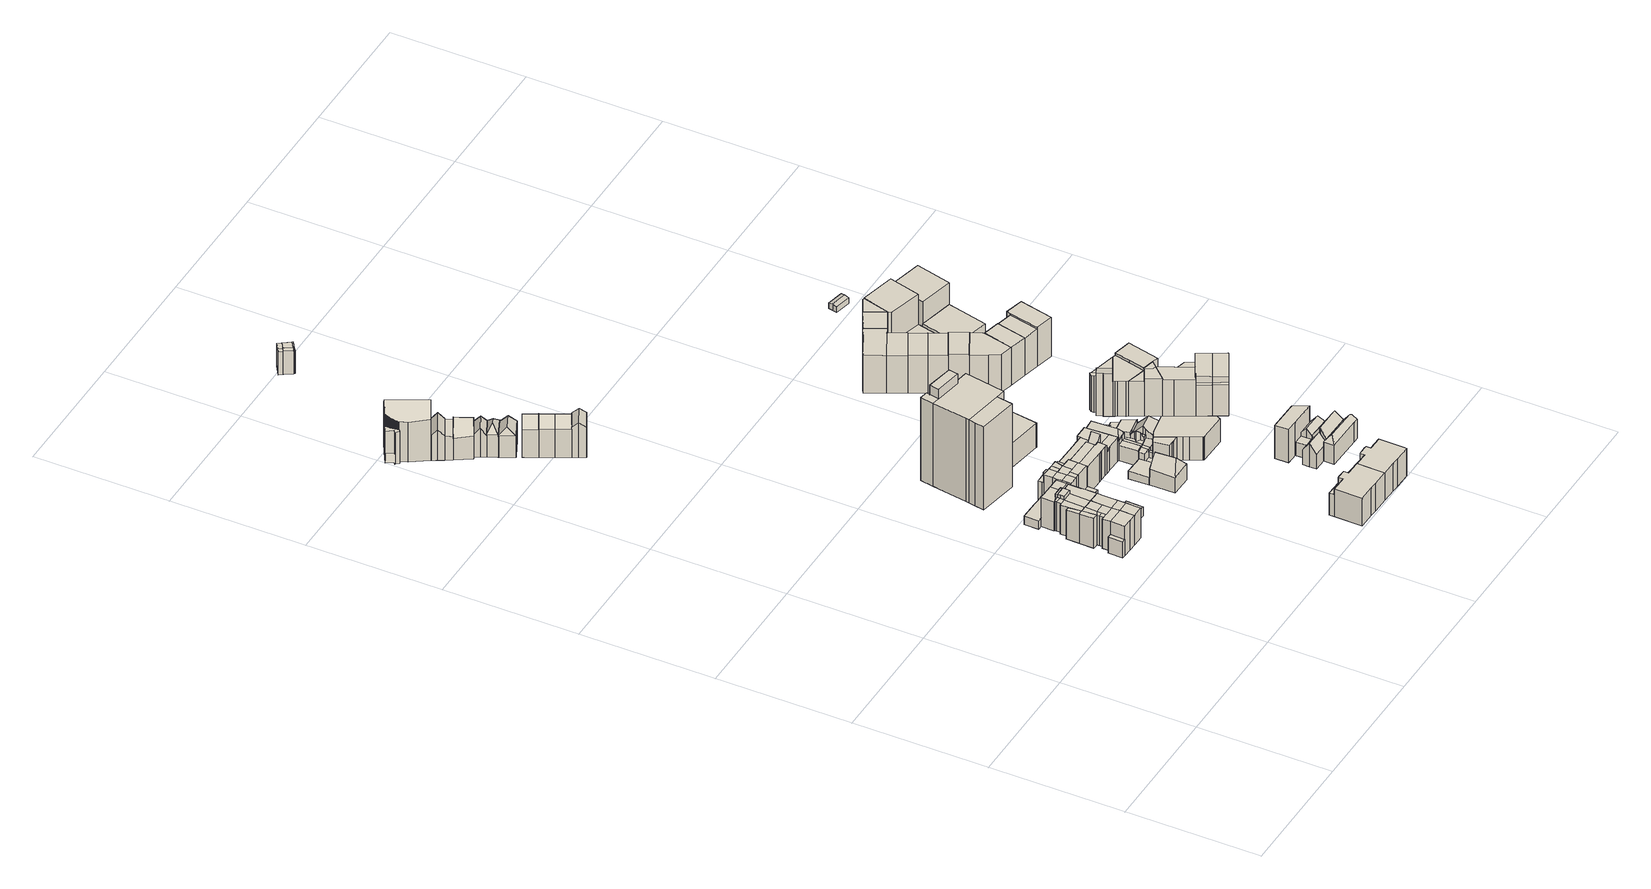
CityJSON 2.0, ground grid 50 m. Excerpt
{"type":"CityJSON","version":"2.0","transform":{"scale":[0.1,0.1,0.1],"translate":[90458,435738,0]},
"CityObjects":{
"building1":{"type":"Building","attributes":{"TerrainHeight":1.61,"bron_tex":"UltraCAM-X 10cm juni 2008","voll_tex":"complete","bron_geo":"Lidar 15-30 punten - nov. 2008","status":"1"},"geometry":[{"type":"MultiSurface","lod":"2","boundaries":[[[0,1,2,3,4,5,6,7,8,9,10,11,12,13,14,15,16,17,18,19,20,21,22,23]],[[24,20,19,25]],[[26,27,28,29,30,31,32,33,34,35,36,37,38,39,40,41,42,43,44,45,46,47,48,49,50]],[[51,52,53,54,55,56,57,58,59,60]],[[0,23,49,48]],[[23,22,50,49]],[[22,21,26,50]],[[21,20,61,62]],[[19,18,63,64]],[[18,17,55,54]],[[17,16,56,55]],[[16,15,33,32]],[[15,14,34,33]],[[14,13,35,34]],[[13,12,36,35]],[[12,11,37,36]],[[11,10,38,37]],[[10,9,39,38]],[[9,8,40,39]],[[8,7,41,40]],[[7,6,42,41]],[[6,5,43,42]],[[5,4,44,43]],[[4,3,45,44]],[[3,2,46,45]],[[2,1,47,46]],[[1,0,48,47]],[[20,24,52,61]],[[24,25,53,52]],[[25,19,64,65]],[[27,26,62,51]],[[32,31,57,56]],[[31,30,58,57]],[[30,29,66,67]],[[29,28,68,66]],[[28,27,69,68]]]}]},
"building2":{"type":"Building","attributes":{"TerrainHeight":1.84,"bron_tex":"UltraCAM-X 10cm juni 2008","voll_tex":"complete","bron_geo":"Lidar 15-30 punten - nov. 2008","status":"1"},"geometry":[{"type":"MultiSurface","lod":"2","boundaries":[[[70,71,72,73]],[[74,73,75,76]],[[77,78,70,73,74,79]],[[80,78,81,82]],[[76,75,83,84]],[[85,86,87,88,89,90,91,92,93]],[[94,95,96,97]],[[98,99,100,101,102,103,104,105,106,107,108,109]],[[74,76,110,106]],[[77,79,105,104]],[[79,74,106,105]],[[77,81,78]],[[80,82,103,102]],[[82,81,104,103]],[[76,84,107,110]],[[85,93,72,71]],[[92,91,111,112]],[[91,90,113,111]],[[90,89,114,113]],[[89,88,99,98]],[[88,87,100,99]],[[87,86,101,100]],[[115,97,83,75]],[[94,115,75,73]],[[97,96,116,117]],[[96,95,93,92]],[[95,94,73,72]]]}]},
"building3":{"type":"Building","attributes":{"TerrainHeight":1.5,"bron_tex":"UltraCAM-X 10cm juni 2008","voll_tex":"complete","bron_geo":"Lidar 15-30 punten - nov. 2008","status":"1"},"geometry":[{"type":"MultiSurface","lod":"2","boundaries":[[[118,119,120,121]],[[63,122,118,121,65]],[[54,53,123,124,125]],[[121,120,123,126]],[[120,119,127,128]],[[119,118,129,124]],[[65,121,126,53]],[[118,122,125,129]],[[122,63,54,125]]]}]},
"building4":{"type":"Building","attributes":{"TerrainHeight":1.46,"bron_tex":"UltraCAM-X 10cm juni 2008","voll_tex":"complete","bron_geo":"Lidar 15-30 punten - nov. 2008","status":"1"},"geometry":[{"type":"MultiSurface","lod":"2","boundaries":[[[127,130,131,128]],[[124,123,132,133]],[[128,131,132,123]],[[131,134,135]],[[136,130,137]],[[130,127,124,133]]]}]},
"building5":{"type":"Building","attributes":{"TerrainHeight":1.72,"bron_tex":"UltraCAM-X 10cm juni 2008","voll_tex":"complete","bron_geo":"Lidar 15-30 punten - nov. 2008","status":"1"},"geometry":[{"type":"MultiSurface","lod":"2","boundaries":[[[138,139,140,141]],[[141,140,85,142]],[[143,144,145,141]],[[146,147,148,149]],[[150,151,152,153,154,155]],[[142,148,143,141]],[[156,157,158,159]],[[160,161,162,163,164]],[[164,163,139,138,165,166]],[[155,154,167,168]],[[168,167,169,170,171,172,173]],[[144,165,138,145]],[[174,175,176,177,178,179]],[[101,180,181,182,183,184,185,186,187,188,189,190,191,192,193,194,195,102]],[[142,85,71,70]],[[144,143,194,196]],[[146,149,102,195]],[[149,148,78,80]],[[197,147,143]],[[147,146,195,194]],[[150,155,163,162]],[[154,153,174,198]],[[153,152,187,186]],[[152,151,188,187]],[[151,150,199,188]],[[148,142,70,78]],[[156,159,190,189]],[[159,158,191,190]],[[157,156,189,200]],[[160,164,158,157]],[[162,161,201,199]],[[161,160,200,201]],[[164,166,192,191]],[[166,165,193,192]],[[155,168,139,163]],[[167,154,198,202]],[[168,173,140,139]],[[173,172,85,140]],[[172,171,86,85]],[[171,170,180,101]],[[170,169,181,180]],[[169,167,202,179]],[[165,144,196,193]],[[179,178,182,181]],[[178,177,183,182]],[[177,176,184,183]],[[176,175,185,184]],[[175,174,186,185]]]}]},
"building6":{"type":"Building","attributes":{"TerrainHeight":1.43,"bron_tex":"UltraCAM-X 10cm juni 2008","voll_tex":"complete","bron_geo":"Lidar 15-30 punten - nov. 2008","status":"1"},"geometry":[{"type":"MultiSurface","lod":"2","boundaries":[[[203,204,205,135]],[[137,206,207,204,203]],[[133,132,208,209,210]],[[203,134,211]],[[135,205,208,132]],[[205,204,212,213]],[[136,203,211]],[[204,207,214,212]],[[207,206,210,209]],[[206,137,133,210]]]}]},
"building7":{"type":"Building","attributes":{"TerrainHeight":1.45,"bron_tex":"UltraCAM-X 10cm juni 2008","voll_tex":"complete","bron_geo":"Lidar 15-30 punten - nov. 2008","status":"1"},"geometry":[{"type":"MultiSurface","lod":"2","boundaries":[[[213,215,216]],[[214,217,215,213]],[[217,218,216,215]],[[209,208,219,220]],[[213,216,219,208]],[[217,214,209,221]],[[218,217,221,220]]]}]},
"building8":{"type":"Building","attributes":{"TerrainHeight":1.38,"bron_tex":"UltraCAM-X 10cm juni 2008","voll_tex":"complete","bron_geo":"Lidar 15-30 punten - nov. 2008","status":"1"},"geometry":[{"type":"MultiSurface","lod":"2","boundaries":[[[222,223,224,216]],[[225,226,224,223]],[[224,226,216]],[[222,225,223]],[[220,219,227,228]],[[222,216,218]],[[226,225,229,230]],[[216,226,227,219]],[[225,222,220,228]]]}]},
"building9":{"type":"Building","attributes":{"TerrainHeight":1.34,"bron_tex":"UltraCAM-X 10cm juni 2008","voll_tex":"complete","bron_geo":"Lidar 15-30 punten - nov. 2008","status":"1"},"geometry":[{"type":"MultiSurface","lod":"2","boundaries":[[[230,231,232]],[[229,233,234,231,230]],[[234,235,236,232,231]],[[233,235,234]],[[228,227,237,238,239,240]],[[230,232,237,227]],[[233,229,228,240]],[[232,236,238,237]],[[236,235,239,238]],[[235,233,240,239]]]}]},
"building10":{"type":"Building","attributes":{"TerrainHeight":1.31,"bron_tex":"UltraCAM-X 10cm juni 2008","voll_tex":"complete","bron_geo":"Lidar 15-30 punten - nov. 2008","status":"1"},"geometry":[{"type":"MultiSurface","lod":"2","boundaries":[[[241,242,243,244,245]],[[242,246,247,243]],[[248,249,250,251,252]],[[242,241,249,253]],[[241,245,250,249]],[[245,244,251,250]],[[246,242,253,248]],[[247,246,248,252]]]}]},
"building11":{"type":"Building","attributes":{"TerrainHeight":1.27,"bron_tex":"UltraCAM-X 10cm juni 2008","voll_tex":"complete","bron_geo":"Lidar 15-30 punten - nov. 2008","status":"1"},"geometry":[{"type":"MultiSurface","lod":"2","boundaries":[[[254,255,256,257]],[[255,258,259,256]],[[252,251,260,261]],[[255,254,244,243]],[[254,257,260,251]],[[257,256,262]],[[258,255,243,247]],[[259,258,252,261]]]}]},
"building12":{"type":"Building","attributes":{"TerrainHeight":1.89,"bron_tex":"UltraCAM-X 10cm juni 2008","voll_tex":"complete","bron_geo":"Lidar 15-30 punten - nov. 2008","status":"1"},"geometry":[{"type":"MultiSurface","lod":"2","boundaries":[[[263,264,265,266]],[[267,268,269,263]],[[270,271,272,273,274]],[[269,275,276,263]],[[277,265,278,279]],[[280,281,267,263,266]],[[282,283,284,285]],[[286,280,266,287]],[[288,289,290,291,292]],[[275,293,294,264,276]],[[264,294,295,265]],[[296,84,297,298,299,300]],[[298,301,302,299]],[[84,83,297]],[[303,304,305,306,307,308]],[[112,111,113,114,309,301,298]],[[310,311,312,313,314,315,316,317]],[[318,319,320,321,322,323]],[[117,116,324,325]],[[326,327,328,329,330,98,109,108,107,331,332,333,334,335,336,337,338,339,340,341,342,343,344,345]],[[266,277,283,282]],[[269,268,323,346]],[[347,267,348,301]],[[268,347,301,309]],[[270,274,339,338]],[[274,273,349,339]],[[271,270,313,350]],[[275,269,346,351]],[[277,279,284,283]],[[279,278,343,342]],[[278,265,303,308]],[[267,281,302,348]],[[281,280,352,312]],[[285,284,289,288]],[[286,287,272,271]],[[287,266,282,285]],[[280,286,350,352]],[[288,292,273,272]],[[292,291,340,349]],[[291,290,341,340]],[[290,289,342,341]],[[294,293,353,354]],[[293,275,351,322]],[[265,295,304,303]],[[295,294,354,355]],[[296,300,332,331]],[[300,299,356,311]],[[84,296,331,107]],[[299,302,312,356]],[[308,307,344,343]],[[307,306,345,344]],[[306,305,357,345]],[[305,304,358,359]],[[309,114,318,323]],[[310,317,334,333]],[[317,316,335,334]],[[316,315,336,335]],[[315,314,337,336]],[[314,313,338,337]],[[311,310,333,332]],[[322,321,328,327]],[[321,320,329,328]],[[320,319,330,329]],[[319,318,98,330]],[[117,325,297,83]],[[325,324,298,297]],[[324,116,112,298]]]}]},
"building13":{"type":"Building","attributes":{"TerrainHeight":1.29,"bron_tex":"UltraCAM-X 10cm juni 2008","voll_tex":"complete","bron_geo":"Lidar 15-30 punten - nov. 2008","status":"1"},"geometry":[{"type":"MultiSurface","lod":"2","boundaries":[[[262,256,360,361]],[[256,259,362,360]],[[261,260,363,364]],[[262,361,363,260]],[[365,360,366]],[[360,367,366]],[[362,259,261,364]]]}]},
"building14":{"type":"Building","attributes":{"TerrainHeight":1.31,"bron_tex":"UltraCAM-X 10cm juni 2008","voll_tex":"complete","bron_geo":"Lidar 15-30 punten - nov. 2008","status":"1"},"geometry":[{"type":"MultiSurface","lod":"2","boundaries":[[[368,369,370,371]],[[372,368,371,373]],[[364,363,374,375]],[[371,370,374,376]],[[370,369,375,374]],[[369,368,377,375]],[[365,373,361]],[[372,367,362]],[[373,371,376,363]],[[368,372,364,377]]]}]},
"building15":{"type":"Building","attributes":{"TerrainHeight":1.83,"bron_tex":"UltraCAM-X 10cm juni 2008","voll_tex":"complete","bron_geo":"Lidar 15-30 punten - nov. 2008","status":"1"},"geometry":[{"type":"MultiSurface","lod":"2","boundaries":[[[378,379,380,381,382,383]],[[384,385,386,387,388]],[[389,390,391,392,393,394]],[[393,392,395,396,397,398,399,400,401,402,403]],[[400,399,404,405]],[[402,401,406,407,408]],[[409,410,411,412]],[[413,414,415,416,417,418,419,420,421,422,423,424,425,426,427,428,429,430]],[[383,382,414,413]],[[382,381,415,414]],[[381,380,416,415]],[[380,379,417,416]],[[379,378,431,417]],[[384,388,406,401]],[[388,387,410,409]],[[387,386,426,432]],[[386,385,400,405]],[[385,384,401,400]],[[389,394,422,421]],[[394,393,433,422]],[[392,391,419,418]],[[391,390,420,419]],[[390,389,421,420]],[[393,403,423,433]],[[403,402,434,423]],[[399,398,429,428]],[[398,397,430,429]],[[397,396,413,430]],[[396,395,378,383]],[[395,392,418,431]],[[405,404,427,426]],[[404,399,428,427]],[[402,408,424,434]],[[408,407,435,424]],[[407,406,409,412]],[[412,411,425,435]],[[411,410,432,425]]]}]},
"building16":{"type":"Building","attributes":{"TerrainHeight":2.93,"bron_tex":"UltraCAM-X 10cm juni 2008","voll_tex":"complete","bron_geo":"Lidar 15-30 punten - nov. 2008","status":"1"},"geometry":[{"type":"MultiSurface","lod":"2","boundaries":[[[436,437,438,439,440]],[[441,442,443,444]],[[445,446,447,448,449,450,451,452,453,454,455,456]],[[457,458,459,460,461,462,463,464,465]],[[440,439,458,466]],[[439,438,459,458]],[[438,437,467,468]],[[441,444,465,469]],[[444,443,470,465]],[[453,452,469,464]],[[452,451,442,441]],[[451,450,443,442]],[[450,449,457,470]],[[449,448,466,457]],[[448,447,436,440]],[[447,446,437,436]],[[446,445,471,472]],[[445,456,461,460]],[[456,455,462,461]],[[455,454,463,462]],[[454,453,464,463]]]}]},
"building17":{"type":"Building","attributes":{"TerrainHeight":2.77,"bron_tex":"UltraCAM-X 10cm juni 2008","voll_tex":"complete","bron_geo":"Lidar 15-30 punten - nov. 2008","status":"1"},"geometry":[{"type":"MultiSurface","lod":"2","boundaries":[[[473,474,475,476]],[[477,478,479,480,481,482]],[[354,353,483,484,485,486,487,488,489,490]],[[359,358,491,482,481,492,493]],[[355,354,490,494]],[[495,496,497,498,499]],[[500,501,502,503,478,477]],[[504,505,506,507,508,509]],[[510,511,512,513,514,515,516,517,328,327,326,345,518,519,520,521,522,523]],[[481,480,523,522]],[[480,479,510,523]],[[479,478,524,525]],[[490,489,526,473]],[[489,488,495,499]],[[488,487,514,527]],[[487,486,515,514]],[[486,485,516,515]],[[485,484,517,516]],[[484,483,328,517]],[[483,353,327,328]],[[359,493,507,506]],[[493,492,521,520]],[[492,481,522,521]],[[528,491,476]],[[355,494,491,358]],[[494,490,473,476]],[[497,496,529,530]],[[496,495,527,529]],[[500,477,498,497]],[[478,503,531,524]],[[503,502,512,511]],[[502,501,513,512]],[[501,500,530,513]],[[504,509,518,345]],[[509,508,519,518]],[[508,507,520,519]],[[506,505,326,357]],[[505,504,345,326]],[[528,475,482]],[[475,474,477,482]],[[474,526,499,498]]]}]},
"building18":{"type":"Building","attributes":{"TerrainHeight":2.91,"bron_tex":"UltraCAM-X 10cm juni 2008","voll_tex":"complete","bron_geo":"Lidar 15-30 punten - nov. 2008","status":"1"},"geometry":[{"type":"MultiSurface","lod":"2","boundaries":[[[532,533,534,535,536,537]],[[533,538,539,534]],[[539,535,534]],[[540,541,542,543,544,545]],[[533,532,546,547]],[[532,537,548,549]],[[537,536,543,542]],[[536,535,544,543]],[[538,533,547,550]],[[539,538,540,545]],[[535,539,545,544]]]}]},
"building19":{"type":"Building","attributes":{"TerrainHeight":2.91,"bron_tex":"UltraCAM-X 10cm juni 2008","voll_tex":"complete","bron_geo":"Lidar 15-30 punten - nov. 2008","status":"1"},"geometry":[{"type":"MultiSurface","lod":"2","boundaries":[[[551,552,550,546,553]],[[540,554,555,556,541]],[[551,553,556,555]],[[553,546,541,556]],[[550,552,554,540]],[[552,551,555,554]]]}]},
"building20":{"type":"Building","attributes":{"TerrainHeight":-0.12,"bron_tex":"UltraCAM-X 10cm juni 2008","voll_tex":"complete","bron_geo":"Lidar 15-30 punten - nov. 2008","status":"1"},"geometry":[{"type":"MultiSurface","lod":"2","boundaries":[[[557,558,559,560]],[[561,562,563,564]],[[565,566,562,561]],[[567,568,569,570]],[[568,561,564,569]],[[571,572,568,567]],[[573,574,575,576]],[[557,560,568,572]],[[560,559,561,568]],[[559,558,565,561]],[[558,557,577,578]],[[564,563,576,579]],[[563,562,580,576]],[[562,566,573,580]],[[566,565,578,573]],[[567,570,575,581]],[[570,569,582,575]],[[569,564,579,582]],[[571,567,581,574]],[[572,571,574,577]]]}]},
"building21":{"type":"Building","attributes":{"TerrainHeight":2.89,"bron_tex":"UltraCAM-X 10cm juni 2008","voll_tex":"complete","bron_geo":"Lidar 15-30 punten - nov. 2008","status":"1"},"geometry":[{"type":"MultiSurface","lod":"2","boundaries":[[[531,583,584]],[[525,585,586]],[[585,584,583,587,586]],[[525,531,584,585]],[[588,589,590,591]],[[592,593,594,595]],[[510,596,597,598,599,511]],[[583,600,588,591]],[[600,531,592,595]],[[525,586,596,510]],[[586,587,597,596]],[[587,583,601,597]],[[591,590,598,601]],[[590,589,602,603]],[[595,594,589,588]],[[594,593,604,589]],[[593,592,511,599]]]}]},
"building22":{"type":"Building","attributes":{"TerrainHeight":3.15,"bron_tex":"UltraCAM-X 10cm juni 2008","voll_tex":"complete","bron_geo":"Lidar 15-30 punten - nov. 2008","status":"1"},"geometry":[{"type":"MultiSurface","lod":"2","boundaries":[[[468,467,605,606,607]],[[608,609,610,611]],[[612,613,614,615,616,617,472,471,618,619,620,621,622]],[[459,623,624,625,626,627,628,629,630,460]],[[468,607,623,459]],[[607,606,631,623]],[[611,610,625,632]],[[610,609,633,625]],[[472,617,605,467]],[[617,616,606,605]],[[616,615,624,631]],[[615,614,632,624]],[[614,613,608,611]],[[613,612,609,608]],[[612,622,626,633]],[[622,621,627,626]],[[621,620,628,627]],[[620,619,629,628]],[[619,618,630,629]],[[618,471,460,630]]]}]},
"building23":{"type":"Building","attributes":{"TerrainHeight":3.11,"bron_tex":"UltraCAM-X 10cm juni 2008","voll_tex":"complete","bron_geo":"Lidar 15-30 punten - nov. 2008","status":"1"},"geometry":[{"type":"MultiSurface","lod":"2","boundaries":[[[634,549,548,635,636,637,638]],[[639,640,641,642,643,644]],[[645,646,647,648,649,650,651,652,653,654,655]],[[602,656,657,603]],[[658,659,660,661]],[[603,657,662,663,664,665]],[[666,667,668]],[[669,670,671,656,602]],[[604,672,589]],[[673,674,675,676,677,678,679,680,681,682,683,684,542,541,556,599,598,685,686,687]],[[688,644,689,667]],[[639,688,660,659]],[[643,642,682,681]],[[642,641,683,682]],[[641,640,690,683]],[[640,639,637,636]],[[691,655,663,662]],[[645,691,668,689]],[[655,654,692,693]],[[654,653,674,673]],[[653,652,675,674]],[[652,651,676,675]],[[651,650,677,676]],[[650,649,678,677]],[[649,648,679,678]],[[648,647,680,679]],[[647,646,681,680]],[[646,645,644,643]],[[636,635,684,690]],[[635,548,542,684]],[[549,634,694,541]],[[657,656,658,661]],[[661,660,667,666]],[[659,658,638,637]],[[662,657,666,668]],[[656,671,634,638]],[[671,670,556,694]],[[670,669,695,556]],[[589,672,669,602]],[[672,604,599,695]]]}]},
"building24":{"type":"Building","attributes":{"TerrainHeight":3.33,"bron_tex":"UltraCAM-X 10cm juni 2008","voll_tex":"complete","bron_geo":"Lidar 15-30 punten - nov. 2008","status":"1"},"geometry":[{"type":"MultiSurface","lod":"2","boundaries":[[[696,697,698]],[[587,699,700,701]],[[702,590,665,703]],[[597,704,705,706,685,598]],[[696,698,707,708]],[[698,697,709,710]],[[697,696,708,711]],[[712,590,603]],[[590,702,597,598]],[[587,701,713,714]],[[701,700,705,704]],[[715,699,716,717]],[[700,715,718,719]],[[699,587,702,703]]]}]},
"building25":{"type":"Building","attributes":{"TerrainHeight":3.35,"bron_tex":"UltraCAM-X 10cm juni 2008","voll_tex":"complete","bron_geo":"Lidar 15-30 punten - nov. 2008","status":"1"},"geometry":[{"type":"MultiSurface","lod":"2","boundaries":[[[720,721,722,723]],[[724,714,713,725]],[[596,726,704,597]],[[720,723,726,596]],[[723,722,727,726]],[[728,721,724]],[[721,720,596,729]],[[728,725,722]],[[725,713,704,727]],[[714,724,729,597]]]}]},
"building26":{"type":"Building","attributes":{"TerrainHeight":3.61,"bron_tex":"UltraCAM-X 10cm juni 2008","voll_tex":"complete","bron_geo":"Lidar 15-30 punten - nov. 2008","status":"1"},"geometry":[{"type":"MultiSurface","lod":"2","boundaries":[[[710,709,730,717]],[[709,731,730]],[[732,733,693,692,734]],[[717,716,710]],[[719,734,692]],[[719,718,732,734]],[[706,705,673,687,686,685]],[[717,735,718]],[[730,731,665,664]],[[731,709,711,665]],[[693,733,664,663]],[[733,732,736,730]],[[710,716,703,707]],[[719,692,673,705]],[[732,735,736]]]}]},
"building27":{"type":"Building","attributes":{"TerrainHeight":2.31,"bron_tex":"UltraCAM-X 10cm juni 2008","voll_tex":"complete","bron_geo":"Lidar 15-30 punten - nov. 2008","status":"1"},"geometry":[{"type":"MultiSurface","lod":"2","boundaries":[[[737,738,739,740,741]],[[742,743,744,745,746]],[[737,741,743,742]],[[741,740,744,743]],[[740,739,745,744]],[[739,738,746,745]],[[738,737,742,746]]]}]},
"building28":{"type":"Building","attributes":{"TerrainHeight":3.4,"bron_tex":"UltraCAM-X 10cm juni 2008","voll_tex":"complete","bron_geo":"Lidar 15-30 punten - nov. 2008","status":"1"},"geometry":[{"type":"MultiSurface","lod":"2","boundaries":[[[747,748,749,750,751]],[[752,747,751,753,754,755]],[[756,757,758,759]],[[760,761,757,756]],[[762,763,764,765,766,767,768]],[[769,759,753,751]],[[756,769,751,770]],[[759,758,762,771]],[[758,757,772,762]],[[760,756,770,750]],[[757,761,763,772]],[[761,760,773,763]],[[748,747,774,765]],[[750,749,764,773]],[[749,748,765,764]],[[747,752,766,774]],[[752,755,767,766]],[[755,754,775,776]],[[754,753,771,768]]]}]},
"building29":{"type":"Building","attributes":{"TerrainHeight":3.57,"bron_tex":"UltraCAM-X 10cm juni 2008","voll_tex":"complete","bron_geo":"Lidar 15-30 punten - nov. 2008","status":"1"},"geometry":[{"type":"MultiSurface","lod":"2","boundaries":[[[777,778,779,780]],[[780,779,781,782]],[[775,783,784,785,786,776]],[[744,762,768,767,787,745]],[[776,786,787,767]],[[786,785,745,787]],[[785,784,788,745]],[[783,775,768,771]],[[777,780,789,783]],[[779,778,762,790]],[[778,777,771,762]],[[780,782,784,789]],[[782,781,744,788]],[[781,779,790,744]]]}]},
"building30":{"type":"Building","attributes":{"TerrainHeight":3.4,"bron_tex":"UltraCAM-X 10cm juni 2008","voll_tex":"complete","bron_geo":"Lidar 15-30 punten - nov. 2008","status":"1"},"geometry":[{"type":"MultiSurface","lod":"2","boundaries":[[[791,792,793]],[[793,792,794,795,796]],[[795,794,797]],[[791,798,799,797,794,792]],[[764,763,800,801,802,803]],[[791,793,764,803]],[[793,796,773,764]],[[796,795,763,773]],[[795,797,800,763]],[[797,799,801,800]],[[799,798,802,801]],[[798,791,803,802]]]}]},
"building31":{"type":"Building","attributes":{"TerrainHeight":0.64,"bron_tex":"UltraCAM-X 10cm juni 2008","voll_tex":"complete","bron_geo":"Lidar 15-30 punten - nov. 2008","status":"1"},"geometry":[{"type":"MultiSurface","lod":"2","boundaries":[[[804,805,806,807,808,809,810,811,812,813]],[[814,815,816,817,818,819,820,821,822,823]],[[804,813,814,823]],[[813,812,815,814]],[[812,811,816,815]],[[811,810,817,816]],[[809,808,819,818]],[[808,807,820,819]],[[805,804,823,822]]]}]},
"building32":{"type":"Building","attributes":{"TerrainHeight":0.58,"bron_tex":"UltraCAM-X 10cm juni 2008","voll_tex":"complete","bron_geo":"Lidar 15-30 punten - nov. 2008","status":"1"},"geometry":[{"type":"MultiSurface","lod":"2","boundaries":[[[805,824,825,807,806]],[[822,821,820,826,827]],[[807,825,826,820]],[[825,824,828,829]],[[824,805,822,827]]]}]},
"building33":{"type":"Building","attributes":{"TerrainHeight":2.35,"bron_tex":"UltraCAM-X 10cm juni 2008","voll_tex":"complete","bron_geo":"Lidar 15-30 punten - nov. 2008","status":"1"},"geometry":[{"type":"MultiSurface","lod":"2","boundaries":[[[830,831,832,833,834,835]],[[836,837,838,839,840]],[[841,842,843,844,845,846,847,848,849,850]],[[851,852,853,854]],[[855,856,857,858,859,860,861,862]],[[863,864,865,866,867,868,869,870,871,872,873,874,875,876,877,878]],[[855,862,873,872]],[[862,861,874,873]],[[861,860,833,832]],[[860,859,838,837]],[[859,858,841,850]],[[858,857,870,879]],[[857,856,871,870]],[[856,855,872,871]],[[830,835,877,876]],[[835,834,880,877]],[[834,833,837,836]],[[832,831,875,874]],[[831,830,876,875]],[[836,840,878,880]],[[840,839,881,878]],[[839,838,850,849]],[[849,848,863,881]],[[846,845,851,854]],[[845,844,867,882]],[[844,843,868,867]],[[843,842,869,868]],[[842,841,879,869]],[[852,851,882,866]]]}]},
"building34":{"type":"Building","attributes":{"TerrainHeight":0.71,"bron_tex":"UltraCAM-X 10cm juni 2008","voll_tex":"complete","bron_geo":"Lidar 15-30 punten - nov. 2008","status":"1"},"geometry":[{"type":"MultiSurface","lod":"2","boundaries":[[[829,828,883,884]],[[827,826,885,886]],[[829,884,885,826]],[[884,883,887,888]],[[883,828,827,886]]]}]},
"building35":{"type":"Building","attributes":{"TerrainHeight":0.74,"bron_tex":"UltraCAM-X 10cm juni 2008","voll_tex":"complete","bron_geo":"Lidar 15-30 punten - nov. 2008","status":"1"},"geometry":[{"type":"MultiSurface","lod":"2","boundaries":[[[888,887,889,890]],[[886,885,891,892]],[[888,890,891,885]],[[889,887,886,892]]]}]},
"building36":{"type":"Building","attributes":{"TerrainHeight":1.4,"bron_tex":"UltraCAM-X 10cm juni 2008","voll_tex":"complete","bron_geo":"Lidar 15-30 punten - nov. 2008","status":"1"},"geometry":[{"type":"MultiSurface","lod":"2","boundaries":[[[893,894,895,896,897,898,899]],[[897,896,900,901]],[[902,903,904,905,906]],[[907,908,909,910,911,866,865,912,913,914]],[[899,898,914,913]],[[898,897,907,914]],[[896,895,910,915]],[[895,894,911,910]],[[894,893,916,911]],[[897,901,908,907]],[[901,900,909,908]],[[900,896,915,909]],[[905,904,853,852]],[[902,906,893,899]],[[906,905,866,916]]]}]},
"building37":{"type":"Building","attributes":{"TerrainHeight":0.47,"bron_tex":"UltraCAM-X 10cm juni 2008","voll_tex":"complete","bron_geo":"Lidar 15-30 punten - nov. 2008","status":"1"},"geometry":[{"type":"MultiSurface","lod":"2","boundaries":[[[917,918,919,920]],[[892,891,921,922]],[[918,917,890,889]],[[917,920,921,891]],[[920,919,923,924]],[[919,918,892,922]]]}]},
"building38":{"type":"Building","attributes":{"TerrainHeight":0.54,"bron_tex":"UltraCAM-X 10cm juni 2008","voll_tex":"complete","bron_geo":"Lidar 15-30 punten - nov. 2008","status":"1"},"geometry":[{"type":"MultiSurface","lod":"2","boundaries":[[[924,923,925,926,927,928,929]],[[930,931,932,933,922,921,934]],[[924,929,934,921]],[[929,928,930,934]],[[927,926,932,931]],[[926,925,933,932]],[[925,923,922,933]]]}]},
"building39":{"type":"Building","attributes":{"TerrainHeight":1.31,"bron_tex":"UltraCAM-X 10cm juni 2008","voll_tex":"complete","bron_geo":"Lidar 15-30 punten - nov. 2008","status":"1"},"geometry":[{"type":"MultiSurface","lod":"2","boundaries":[[[935,936,937,938,939]],[[940,941,942,943]],[[910,909,944,945,946]],[[940,943,947,910]],[[941,940,910,946]],[[935,939,909,947]],[[939,938,944,909]],[[938,937,945,944]],[[936,935,943,942]]]}]},
"building40":{"type":"Building","attributes":{"TerrainHeight":1.36,"bron_tex":"UltraCAM-X 10cm juni 2008","voll_tex":"complete","bron_geo":"Lidar 15-30 punten - nov. 2008","status":"1"},"geometry":[{"type":"MultiSurface","lod":"2","boundaries":[[[948,949,950,951,952,953]],[[954,904,903,902,955]],[[863,956,957,958,913,912,865,864]],[[950,949,847,846]],[[949,948,848,847]],[[948,953,956,863]],[[952,951,958,957]],[[951,950,954,955]],[[904,954,854,853]],[[955,902,913,958]]]}]},
"building41":{"type":"Building","attributes":{"TerrainHeight":1.35,"bron_tex":"UltraCAM-X 10cm juni 2008","voll_tex":"complete","bron_geo":"Lidar 15-30 punten - nov. 2008","status":"1"},"geometry":[{"type":"MultiSurface","lod":"2","boundaries":[[[937,936,959,960,961]],[[942,941,962,963]],[[946,945,964,965,966]],[[962,941,946,966]],[[937,961,964,945]],[[961,960,965,964]],[[959,936,942,963]]]}]},
"building42":{"type":"Building","attributes":{"TerrainHeight":0.53,"bron_tex":"UltraCAM-X 10cm juni 2008","voll_tex":"complete","bron_geo":"Lidar 15-30 punten - nov. 2008","status":"1"},"geometry":[{"type":"MultiSurface","lod":"2","boundaries":[[[967,968,969,970,971,972,973,974,975,976]],[[817,977,978,979,980,981,982,983,984,818]],[[967,976,977,817]],[[976,975,978,977]],[[975,974,979,978]],[[974,973,980,979]],[[973,972,981,980]],[[970,969,984,983]],[[969,968,818,984]],[[968,967,810,809]]]}]},
"building43":{"type":"Building","attributes":{"TerrainHeight":0.49,"bron_tex":"UltraCAM-X 10cm juni 2008","voll_tex":"complete","bron_geo":"Lidar 15-30 punten - nov. 2008","status":"1"},"geometry":[{"type":"MultiSurface","lod":"2","boundaries":[[[985,986,987,988]],[[989,990,931,930]],[[986,985,928,927]],[[985,988,989,930]],[[988,987,991,992]],[[987,986,931,990]]]}]},
"building44":{"type":"Building","attributes":{"TerrainHeight":0.66,"bron_tex":"UltraCAM-X 10cm juni 2008","voll_tex":"complete","bron_geo":"Lidar 15-30 punten - nov. 2008","status":"1"},"geometry":[{"type":"MultiSurface","lod":"2","boundaries":[[[992,991,993,994]],[[989,995,996,990]],[[992,994,995,989]],[[993,991,990,996]]]}]},
"building45":{"type":"Building","attributes":{"TerrainHeight":0.5,"bron_tex":"UltraCAM-X 10cm juni 2008","voll_tex":"complete","bron_geo":"Lidar 15-30 punten - nov. 2008","status":"1"},"geometry":[{"type":"MultiSurface","lod":"2","boundaries":[[[997,998,999,1000]],[[981,1001,1002,982]],[[997,1000,1001,981]],[[1000,999,1002,1001]],[[1003,998,971]],[[998,997,972,971]]]}]},
"building46":{"type":"Building","attributes":{"TerrainHeight":0.37,"bron_tex":"UltraCAM-X 10cm juni 2008","voll_tex":"complete","bron_geo":"Lidar 15-30 punten - nov. 2008","status":"1"},"geometry":[{"type":"MultiSurface","lod":"2","boundaries":[[[970,1004,1005,1006,1007,1008,971]],[[1009,1010,1011,1012,1013,1014]],[[1015,1016,1017,1018,1019,983,982,1002,1020,1021]],[[1009,1014,1019,1018]],[[1013,1012,1015,1022]],[[1012,1011,1016,1015]],[[1011,1010,1017,1016]],[[1010,1009,1018,1017]],[[1003,1008,999]],[[1008,1007,1020,1002]],[[1007,1006,1021,1020]],[[1006,1005,1022,1021]],[[1005,1004,1014,1013]],[[1004,970,983,1019]]]}]},
"building47":{"type":"Building","attributes":{"TerrainHeight":0.56,"bron_tex":"UltraCAM-X 10cm juni 2008","voll_tex":"complete","bron_geo":"Lidar 15-30 punten - nov. 2008","status":"1"},"geometry":[{"type":"MultiSurface","lod":"2","boundaries":[[[1023,1024,1025,1026,1027]],[[995,1028,1029,1030,996]],[[1023,1027,994,993]],[[1027,1026,1028,995]],[[1026,1025,1029,1028]],[[1025,1024,1031,1032]],[[1024,1023,996,1030]]]}]},
"building48":{"type":"Building","attributes":{"TerrainHeight":0.16,"bron_tex":"UltraCAM-X 10cm juni 2008","voll_tex":"complete","bron_geo":"Lidar 15-30 punten - nov. 2008","status":"1"},"geometry":[{"type":"MultiSurface","lod":"2","boundaries":[[[1033,1034,1035,1036,1037,1038]],[[1039,1040,1041,1042,1043]],[[1020,1044,1045,1046,1047,1016,1015,1021]],[[1039,1043,1016,1047]],[[1043,1042,1048,1016]],[[1042,1041,1049,1048]],[[1041,1040,1046,1049]],[[1040,1039,1047,1046]],[[1033,1038,1022,1048]],[[1038,1037,1020,1022]],[[1037,1036,1044,1020]],[[1035,1034,1049,1045]],[[1034,1033,1048,1049]]]}]},
"building49":{"type":"Building","attributes":{"TerrainHeight":0.2,"bron_tex":"UltraCAM-X 10cm juni 2008","voll_tex":"complete","bron_geo":"Lidar 15-30 punten - nov. 2008","status":"1"},"geometry":[{"type":"MultiSurface","lod":"2","boundaries":[[[1050,1051,1052,1053,1054]],[[1051,1055,1056,1052]],[[1057,1058,1059,1060,1061]],[[1051,1050,1058,1062]],[[1050,1054,1059,1058]],[[1054,1053,1060,1059]],[[1053,1052,1063,1060]],[[1055,1051,1062,1057]],[[1052,1056,1061,1063]],[[1056,1055,1057,1061]]]}]}
},
"vertices":[
[25,2977,179],[25,2974,178],[25,2972,177],[25,2969,176],[25,2966,175],[25,2964,174],[25,2961,173],[26,2958,172],[26,2956,171],[26,2953,170],[27,2951,169],[27,2948,168],[28,2945,168],[29,2943,167],[29,2940,166],[30,2938,166],[31,2935,165],[42,2908,163],[83,2846,169],[123,2867,215],[52,3001,215],[25,2985,183],[25,2982,182],[25,2980,181],[93,3024,168],[165,2889,168],[25,2985,132],[2,2971,132],[18,2947,132],[11,2941,132],[13,2939,132],[22,2928,132],[31,2935,132],[30,2938,132],[29,2940,132],[29,2943,132],[28,2945,132],[27,2948,132],[27,2951,132],[26,2953,132],[26,2956,132],[26,2958,132],[25,2961,132],[25,2964,132],[25,2966,132],[25,2969,132],[25,2972,132],[25,2974,132],[25,2977,132],[25,2980,132],[25,2982,132],[2,2971,0],[93,3024,0],[165,2889,0],[83,2846,0],[42,2908,0],[31,2935,0],[22,2928,0],[13,2939,0],[11,2941,0],[18,2947,0],[52,3001,0],[25,2985,0],[83,2846,100],[123,2867,100],[165,2889,100],[11,2941,43],[13,2939,43],[18,2947,39],[2,2971,39],
[716,781,121],[754,780,121],[757,859,121],[720,859,121],[698,859,121],[720,875,121],[699,876,121],[690,829,121],[693,782,121],[690,859,121],[676,782,121],[690,829,120],[677,830,120],[720,884,121],[699,883,121],[754,780,122],[797,779,122],[797,800,122],[798,823,122],[798,837,122],[795,838,122],[796,885,122],[757,884,122],[757,859,122],[720,859,134],[757,859,134],[757,884,134],[720,884,134],[798,837,0],[798,823,0],[797,800,0],[797,779,0],[676,782,0],[677,830,0],[690,829,0],[690,859,0],[698,859,0],[699,883,0],[796,885,0],[795,838,0],[699,876,0],[796,885,121],[757,884,121],[795,838,121],[798,837,121],[720,875,134],[757,884,133],[720,884,133],
[94,2827,125],[105,2807,100],[186,2850,100],[175,2869,125],[84,2844,103],[186,2850,0],[105,2807,0],[84,2844,0],[175,2869,0],[105,2807,98],[186,2850,97],[94,2827,0],
[119,2784,98],[199,2825,97],[199,2825,0],[119,2784,0],[196,2823,97],[199,2825,92],[127,2788,98],[119,2784,89],
[714,702,122],[752,702,122],[752,735,122],[714,735,122],[716,781,122],[696,727,122],[696,719,122],[714,719,122],[675,728,123],[696,727,123],[693,782,122],[676,782,122],[752,618,123],[794,618,123],[794,644,123],[795,666,123],[795,672,123],[752,672,123],[673,620,68],[686,620,68],[687,673,68],[674,674,68],[686,620,122],[722,619,122],[752,618,122],[752,672,122],[687,673,122],[696,703,122],[688,703,122],[795,702,123],[752,702,123],[796,731,123],[796,753,123],[797,779,123],[754,780,123],[752,735,123],[795,666,36],[857,665,36],[900,664,36],[901,728,36],[859,729,36],[796,731,36],[796,753,0],[796,731,0],[859,729,0],[901,728,0],[900,664,0],[857,665,0],[795,666,0],[794,644,0],[794,618,0],[673,620,0],[674,674,0],[687,673,0],[688,703,0],[696,703,0],[696,727,0],[675,728,0],[696,719,0],[694,755,122],[795,672,36],[752,618,0],[686,620,0],[722,619,0],[795,702,36],
[161,2805,140],[191,2746,140],[231,2766,91],[155,2727,95],[164,2732,106],[231,2766,0],[164,2732,0],[155,2727,0],[161,2805,97],[191,2746,91],[231,2766,89],[164,2732,91],
[232,2742,118],[251,2727,91],[173,2713,118],[182,2694,91],[251,2727,0],[182,2694,0],[173,2713,0],
[182,2694,94],[216,2689,122],[234,2697,122],[198,2660,93],[270,2692,93],[270,2692,0],[198,2660,0],[198,2660,88],[270,2692,89],
[274,2662,119],[297,2642,89],[199,2658,91],[221,2638,119],[225,2608,89],[274,2631,89],[297,2642,0],[274,2631,0],[225,2608,0],[199,2658,0],
[282,2616,136],[269,2609,149],[294,2562,149],[328,2579,116],[303,2627,117],[235,2591,116],[259,2544,116],[235,2591,0],[282,2616,0],[303,2627,0],[328,2579,0],[259,2544,0],[269,2609,0],
[328,2579,117],[294,2562,150],[318,2515,150],[352,2533,117],[259,2544,117],[284,2497,117],[352,2533,0],[284,2497,0],[352,2533,116],
[832,908,127],[865,907,127],[866,942,127],[833,942,127],[798,908,127],[799,876,127],[832,875,127],[797,983,95],[797,976,95],[833,975,95],[833,996,95],[797,996,95],[848,875,127],[849,907,127],[850,942,127],[876,974,127],[851,975,127],[798,943,127],[798,930,127],[833,942,126],[850,942,126],[851,975,126],[833,975,126],[797,976,127],[833,975,127],[833,975,104],[851,975,104],[851,982,104],[851,995,104],[833,996,104],[904,873,127],[905,906,127],[905,941,127],[695,883,121],[720,892,121],[757,892,121],[757,931,121],[696,932,121],[799,892,121],[798,930,121],[866,942,105],[905,941,105],[906,981,105],[905,981,105],[876,982,105],[876,974,105],[799,876,121],[679,932,36],[696,932,36],[798,930,36],[797,983,36],[772,983,36],[760,984,36],[747,984,36],[680,985,36],[798,837,38],[908,836,38],[909,858,38],[909,873,38],[904,873,38],[799,876,38],[757,892,133],[720,892,133],[906,982,0],[904,873,0],[909,873,0],[909,858,0],[908,836,0],[695,883,0],[696,932,0],[679,932,0],[680,985,0],[747,984,0],[760,984,0],[772,983,0],[797,983,0],[797,996,0],[851,995,0],[851,982,0],[851,975,0],[876,974,0],[876,982,0],[905,981,0],[832,875,38],[799,892,127],[798,908,121],[833,996,0],[797,976,36],[848,875,38],[798,943,36],[904,873,118],[905,906,118],[905,941,118],[757,931,36],[906,981,0],[905,941,96],[906,981,96],
[343,2467,150],[377,2485,116],[309,2449,117],[377,2485,0],[309,2449,0],[369,2481,124],[343,2467,124],[316,2453,124],
[320,2428,142],[331,2406,124],[401,2442,124],[389,2463,142],[309,2449,124],[377,2485,124],[401,2442,0],[331,2406,0],[389,2463,0],[320,2428,0],
[881,1165,100],[1054,1137,100],[1055,1137,100],[1056,1137,100],[1070,1230,100],[897,1259,100],[749,1334,383],[848,1317,383],[851,1331,383],[854,1352,383],[755,1370,383],[686,1136,344],[835,1110,344],[836,1113,344],[845,1171,344],[696,1195,344],[692,1171,344],[881,1165,344],[897,1259,344],[907,1318,344],[871,1324,344],[870,1324,344],[848,1317,344],[749,1334,344],[720,1339,344],[698,1208,344],[870,1327,344],[851,1331,344],[755,1370,344],[758,1384,344],[728,1389,344],[755,1370,245],[854,1352,245],[856,1367,245],[758,1384,245],[897,1259,0],[1070,1230,0],[1056,1137,0],[1055,1137,0],[1054,1137,0],[845,1171,0],[836,1113,0],[835,1110,0],[686,1136,0],[692,1171,0],[698,1208,0],[728,1389,0],[856,1367,0],[851,1331,0],[870,1327,0],[870,1324,0],[871,1324,0],[907,1318,0],[881,1165,0],[854,1352,0],[696,1195,0],[720,1339,0],[758,1384,0],
[1279,111,87],[1336,110,87],[1336,128,87],[1312,129,87],[1280,129,87],[1183,113,92],[1243,112,92],[1243,130,92],[1183,131,92],[1334,7,114],[1336,110,114],[1279,111,114],[1280,129,114],[1248,130,114],[1243,130,114],[1243,112,114],[1183,113,114],[1181,10,114],[1183,10,114],[1244,9,114],[1271,8,114],[1248,130,0],[1312,129,0],[1336,128,0],[1334,7,0],[1271,8,0],[1244,9,0],[1183,10,0],[1181,10,0],[1183,131,0],[1280,129,0],[1336,110,85],[1336,128,85],[1183,113,0],[1243,130,0],[1334,7,112],[1336,110,112],
[1023,904,87],[1057,904,138],[1057,938,138],[1024,939,87],[1057,904,96],[1116,903,96],[1112,991,96],[1061,991,96],[1061,978,96],[1057,938,96],[909,873,118],[991,872,118],[1003,872,118],[1005,872,118],[1029,871,118],[1039,871,118],[1040,904,118],[1023,904,118],[1024,939,96],[1032,979,96],[1007,979,96],[1024,939,118],[1039,871,89],[1042,871,89],[1056,871,89],[1057,904,89],[1040,904,89],[1056,871,96],[1061,871,96],[1113,870,96],[1118,869,96],[905,981,67],[906,982,67],[906,981,67],[1007,979,67],[1007,992,67],[905,994,67],[1112,991,0],[1118,869,0],[1113,870,0],[1061,871,0],[1029,871,0],[1005,872,0],[1003,872,0],[991,872,0],[905,994,0],[1007,992,0],[1007,979,0],[1032,979,0],[1061,978,0],[1061,991,0],[1116,903,82],[1112,991,82],[1040,904,113],[1039,871,0],[1029,939,96],[1042,871,0],[1056,871,0],[1118,869,82],
[1126,719,66],[1088,720,111],[1093,644,111],[1132,626,66],[1132,629,66],[1127,703,66],[1051,720,68],[1053,627,63],[1051,720,0],[1126,719,0],[1127,703,0],[1132,629,0],[1132,626,0],[1053,627,0],[1126,719,32],[1088,720,32],[1127,703,25],[1126,719,25],[1051,720,32],
[1048,797,32],[1051,721,32],[1121,795,32],[1051,721,0],[1048,797,0],[1121,795,0],
[259,3479,97],[277,3451,97],[291,3460,97],[272,3488,97],[291,3460,94],[293,3457,94],[319,3474,94],[317,3477,94],[277,3451,94],[280,3447,94],[263,3502,94],[272,3488,94],[298,3505,94],[288,3519,94],[249,3493,94],[259,3479,94],[280,3447,0],[249,3493,0],[288,3519,0],[319,3474,0],[259,3479,0],[277,3451,0],[317,3477,0],[293,3457,0],[263,3502,0],[298,3505,0],
[1161,871,85],[1140,881,112],[1135,979,112],[1160,991,78],[1160,903,83],[1147,871,61],[1149,802,61],[1161,804,61],[1161,871,61],[1118,869,63],[1121,799,63],[1149,802,63],[1147,871,63],[1160,991,0],[1160,903,0],[1161,804,0],[1121,799,0],[1147,871,84],[1161,871,0],[1149,802,59],[1161,804,59],[1121,799,61],
[1389,109,85],[1390,127,85],[1356,128,85],[1430,108,78],[1484,107,78],[1485,125,78],[1431,126,78],[1484,107,112],[1430,108,112],[1431,126,112],[1420,127,112],[1390,127,112],[1389,109,112],[1392,6,112],[1419,5,112],[1481,4,112],[1482,4,112],[1483,13,112],[1356,128,0],[1420,127,0],[1485,125,0],[1483,13,0],[1482,4,0],[1481,4,0],[1419,5,0],[1392,6,0],[1390,127,0],[1431,126,0],[1484,107,0],
[1122,776,25],[1157,703,25],[1159,703,25],[1150,761,25],[1150,775,25],[1150,761,94],[1159,703,94],[1177,703,94],[1187,703,94],[1208,703,94],[1172,771,94],[1172,771,95],[1208,703,95],[1218,684,95],[1228,666,95],[1248,627,95],[1250,624,95],[1252,624,95],[1356,622,95],[1365,637,95],[1280,798,95],[1200,784,95],[1150,775,59],[1161,775,59],[1150,775,48],[1150,761,48],[1161,766,48],[1161,775,48],[1181,775,60],[1200,784,62],[1195,810,62],[1180,807,61],[1161,775,34],[1161,766,34],[1181,775,34],[1121,797,59],[1121,795,59],[1122,776,59],[1121,797,61],[1280,798,0],[1365,637,0],[1356,622,0],[1252,624,0],[1250,624,0],[1248,627,0],[1228,666,0],[1218,684,0],[1208,703,0],[1187,703,0],[1177,703,0],[1157,703,0],[1180,807,0],[1195,810,0],[1200,784,0],[1161,766,94],[1172,771,34],[1159,703,0],[1181,775,95],[1280,798,73],[1200,784,73],[1122,776,0],[1121,797,0],
[1165,829,104],[1178,821,92],[1174,841,92],[1172,855,83],[1243,867,83],[1218,912,83],[1160,903,61],[1172,855,61],[1218,912,0],[1243,867,0],[1172,855,0],[1174,841,61],[1165,829,61],[1178,821,89],[1174,841,89],[1178,821,61],[1179,807,61],[1218,912,72],[1160,903,72],[1187,857,83],[1172,855,74],[1187,857,74],[1187,857,68],[1243,867,68],
[1160,991,73],[1160,937,93],[1203,942,59],[1179,990,59],[1160,937,72],[1203,942,72],[1179,990,0],[1203,942,0],[1187,940,72],[1160,937,0],
[1195,810,74],[1180,807,74],[1194,818,108],[1195,810,99],[1250,828,108],[1188,851,74],[1194,818,74],
[1363,425,137],[1364,375,137],[1408,373,137],[1506,373,137],[1479,423,137],[1363,425,0],[1479,423,0],[1506,373,0],[1408,373,0],[1364,375,0],
[1377,305,96],[1377,278,60],[1424,278,60],[1443,277,60],[1444,304,96],[1377,331,60],[1444,330,60],[1408,330,60],[1408,331,59],[1444,302,114],[1545,301,114],[1530,328,73],[1444,330,73],[1443,277,77],[1559,276,77],[1530,328,0],[1559,276,0],[1424,278,0],[1377,278,0],[1377,331,0],[1408,331,0],[1408,330,0],[1444,304,112],[1444,302,94],[1444,330,0],[1545,301,0],[1443,277,0],[1377,305,0],[1408,330,56],[1408,331,56],
[1444,330,72],[1530,328,72],[1519,349,95],[1444,350,95],[1506,373,69],[1444,373,70],[1444,330,56],[1444,373,56],[1408,373,56],[1409,331,56],[1409,331,0],[1444,373,0],[1444,350,56],[1519,349,0],
[1424,239,80],[1447,258,102],[1424,278,79],[1566,256,102],[1559,276,78],[1443,277,79],[1571,253,99],[1560,237,80],[1580,236,79],[1571,253,0],[1580,236,0],[1560,237,0],[1424,239,0],
[1045,1767,156],[1081,1700,156],[1184,1753,156],[1185,1751,156],[1199,1758,156],[1205,1761,156],[1169,1832,156],[1164,1830,156],[1141,1817,156],[1061,1776,156],[1061,1776,0],[1141,1817,0],[1164,1830,0],[1169,1832,0],[1205,1761,0],[1199,1758,0],[1185,1751,0],[1184,1753,0],[1081,1700,0],[1045,1767,0],
[1113,1639,156],[1216,1693,156],[1216,1693,0],[1113,1639,0],[1113,1639,155],[1216,1693,155],
[1303,1067,150],[1305,1056,150],[1308,1051,150],[1321,1057,150],[1312,1076,150],[1310,1075,150],[1312,1076,145],[1321,1057,145],[1345,1010,145],[1427,1052,145],[1320,1077,145],[1314,994,144],[1318,986,144],[1322,979,144],[1334,955,144],[1338,949,144],[1411,931,144],[1425,989,144],[1439,1049,144],[1427,1052,144],[1345,1010,144],[1338,949,143],[1362,903,143],[1410,928,143],[1411,931,143],[1292,1042,175],[1302,1021,175],[1300,1020,175],[1314,994,175],[1345,1010,171],[1321,1057,171],[1308,1051,173],[1295,1044,175],[1439,1049,0],[1425,989,0],[1410,928,0],[1362,903,0],[1334,955,0],[1322,979,0],[1318,986,0],[1300,1020,0],[1302,1021,0],[1292,1042,0],[1295,1044,0],[1308,1051,0],[1305,1056,0],[1303,1067,0],[1310,1075,0],[1320,1077,0],[1314,994,0],[1312,1076,0],[1427,1052,0],[1338,949,0],
[1144,1581,155],[1247,1635,155],[1247,1635,0],[1144,1581,0],[1144,1581,154],[1247,1635,154],
[1176,1523,154],[1278,1576,154],[1278,1576,0],[1176,1523,0],
[1390,850,152],[1408,817,152],[1440,756,152],[1496,786,152],[1468,837,152],[1464,846,152],[1436,900,152],[1518,798,152],[1501,829,152],[1436,900,153],[1423,903,153],[1410,928,153],[1362,903,153],[1390,850,153],[1468,837,0],[1501,829,0],[1518,798,0],[1440,756,0],[1408,817,0],[1423,903,0],[1436,900,0],[1464,846,0],[1496,786,0],[1390,850,0],
[1278,1576,157],[1176,1523,157],[1208,1463,157],[1310,1515,157],[1310,1515,0],[1208,1463,0],[1208,1463,156],[1310,1515,156],
[1238,1407,156],[1258,1371,156],[1305,1360,156],[1330,1471,156],[1330,1477,156],[1330,1471,0],[1305,1360,0],[1258,1371,0],[1238,1407,0],[1330,1477,0],
[1451,762,153],[1478,714,153],[1584,770,153],[1557,819,153],[1518,798,153],[1440,756,127],[1466,708,127],[1478,714,127],[1451,762,127],[1557,819,0],[1584,770,0],[1466,708,0],[1451,762,0],
[1439,1049,154],[1425,989,154],[1411,931,154],[1455,920,154],[1478,915,154],[1505,1034,154],[1411,931,153],[1455,920,153],[1505,1034,0],[1478,915,0],[1455,920,0],
[1503,667,153],[1609,723,153],[1609,724,153],[1491,661,127],[1503,667,127],[1609,724,0],[1609,723,0],[1491,661,0],
[1169,1832,157],[1205,1761,157],[1211,1764,157],[1280,1800,157],[1281,1800,157],[1244,1872,157],[1224,1861,157],[1204,1851,157],[1190,1843,157],[1171,1833,157],[1171,1833,0],[1190,1843,0],[1204,1851,0],[1224,1861,0],[1244,1872,0],[1281,1800,0],[1280,1800,0],[1211,1764,0],
[1330,1471,157],[1305,1360,157],[1369,1345,157],[1394,1456,157],[1394,1456,0],[1369,1345,0],[1369,1345,155],[1394,1456,155],
[1430,1331,155],[1455,1442,155],[1455,1442,0],[1430,1331,0],
[1244,1872,158],[1281,1800,158],[1308,1901,158],[1302,1902,158],[1302,1902,0],[1308,1901,0],[1289,1830,158],
[1287,1788,156],[1411,1756,156],[1413,1767,157],[1437,1871,160],[1308,1901,160],[1279,1757,32],[1325,1674,32],[1388,1658,32],[1409,1750,32],[1411,1756,32],[1287,1788,32],[1409,1750,0],[1388,1658,0],[1325,1674,0],[1279,1757,0],[1287,1788,0],[1437,1871,0],[1413,1767,0],[1411,1756,0],
[1430,1331,162],[1499,1315,161],[1527,1440,161],[1458,1456,162],[1455,1442,162],[1458,1456,0],[1527,1440,0],[1499,1315,0],[1499,1315,160],[1527,1440,160],
[1406,1738,134],[1536,1708,134],[1539,1719,134],[1568,1840,135],[1437,1871,135],[1411,1756,134],[1371,1588,44],[1501,1558,44],[1536,1708,44],[1406,1738,44],[1388,1658,44],[1568,1840,0],[1539,1719,0],[1501,1558,0],[1371,1588,0],[1406,1738,0],[1536,1708,0],
[1385,2070,24],[1382,2054,27],[1442,2041,27],[1443,2042,26],[1446,2057,24],[1378,2037,24],[1438,2025,24],[1378,2037,0],[1385,2070,0],[1446,2057,0],[1443,2042,0],[1438,2025,0],[1382,2054,0],[1442,2041,0]
]}
